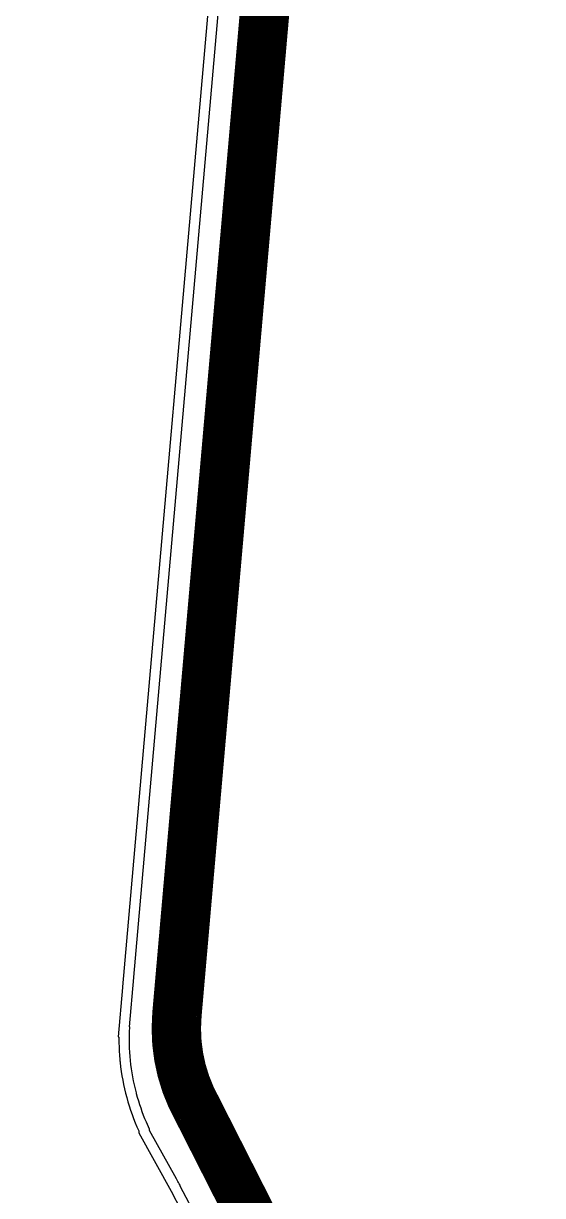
# Model space of a CAD drawing. Extents: x 592 to 965, y 89 to 353.
# Drawn here: x 674.71 to 681.01, y 183.03 to 197.25 of the extents above; entities that cross this region are included whole.
import ezdxf

# ---------------------------------------------------------------- set-up
doc = ezdxf.new("R2010")
doc.units = 0
for name, color, linetype in [('bak_bak_ttr1-bcq8120', 8, 'Continuous'), ('bak_outline', 7, 'Continuous'), ('quyukuang', 5, 'Continuous')]:
    doc.layers.add(name, color=color, linetype=linetype)

msp = doc.modelspace()

# ---------------------------------------------------------------- linework, layer by layer
at = {"layer": 'bak_bak_ttr1-bcq8120'}
for points in [[(665.088, 177.612, -0.097843), (663.275, 183.095, -0.06343), (663.274, 183.101, -0.04958), (663.274, 183.106, -0.052293), (663.215, 186.213), (665.387, 211.04, -0.395558), (666.23, 211.738), (669.466, 211.455), (669.466, 211.455), (671.129, 211.31), (671.129, 211.31), (677.805, 210.726, -0.414215), (678.528, 209.865), (676.409, 185.645), (676.409, 185.643), (676.374, 185.244, 0.154939), (676.665, 183.943, -0.073404), (676.668, 183.936, -0.000315), (676.681, 183.913, -0.03763), (678.581, 179.824, -0.08198)], [(677.139, 199.557), (675.915, 185.56), (675.915, 185.556, -0.058348), (675.916, 185.553), (675.864, 184.955, -0.324029), (675.872, 184.943, 0.012565), (675.875, 184.808, -0.063343), (675.875, 184.802, -0.063657), (675.875, 184.795, 0.005541), (675.879, 184.736, 0.007316), (675.885, 184.658, -0.077196), (675.886, 184.65, -0.077343), (675.887, 184.643, 0.0805), (676.113, 183.814, -0.132305), (676.114, 183.807), (676.113, 183.795), (676.114, 183.791), (676.505, 183.082), (676.859, 182.402)], [(676.831, 182.738), (676.617, 183.145, -0.195018), (676.616, 183.155, -0.03845), (676.615, 183.156), (676.605, 183.173, -0.095341), (676.572, 183.232), (676.245, 183.818, -0.150427), (676.244, 183.825), (676.244, 183.831), (676.244, 183.834), (676.206, 183.918, -0.035641), (676.087, 184.262, -0.058911), (676.085, 184.268, -0.060272), (676.084, 184.274, -0.078573), (676.004, 185.069), (676.003, 185.074, -0.078661), (676.002, 185.078), (676.054, 185.673), (676.053, 185.677, -0.060235), (676.053, 185.68), (677.266, 199.537)]]:
    msp.add_lwpolyline(points, format="xyb", dxfattribs=at)
at = {"layer": 'bak_outline', "const_width": 0.6}
msp.add_lwpolyline([(680.588, 166.636, 0.151026), (676.825, 184.072, -0.151039), (676.576, 185.227), (678.73, 209.847, 0.414216), (677.821, 210.931), (666.265, 211.942, 0.414215), (665.182, 211.033), (663.014, 186.258, 0.152268), (664.932, 177.476, -0.152268)], format="xyb", dxfattribs=at)
at = {"layer": 'quyukuang', "const_width": 0.001}
msp.add_lwpolyline([(662.206, 188.559), (662.206, 212.997), (679.394, 212.997), (679.394, 188.559)], close=True, dxfattribs=at)

doc.saveas('drawing.dxf')
